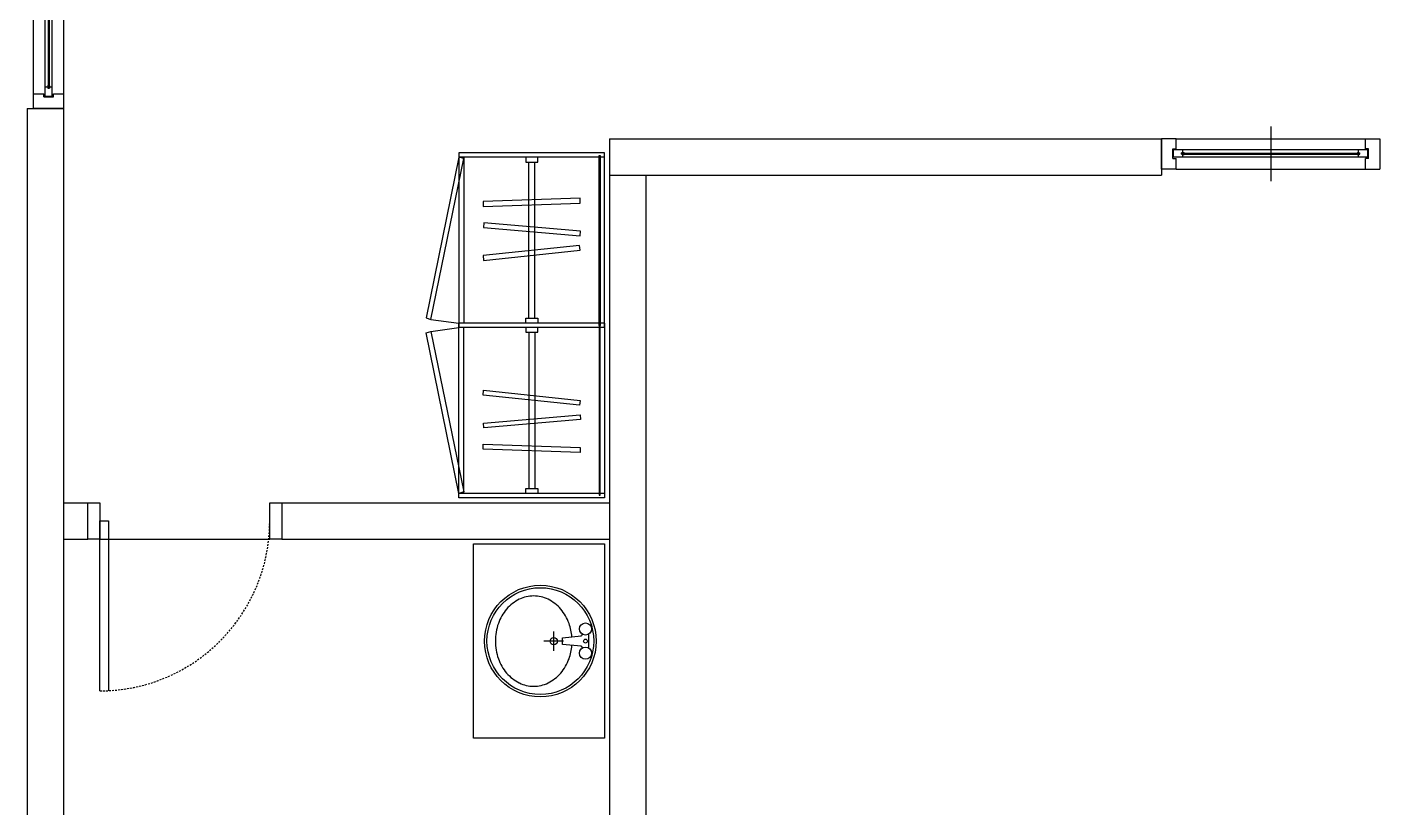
# Model space of a CAD drawing. Header units: millimetres. Extents: x -27104 to 125781, y -3376 to 46996.
# Drawn here: x 56033.9 to 56143, y 18888.8 to 18951.7 of the extents above; entities that cross this region are included whole.
import ezdxf

# ---------------------------------------------------------------- set-up
doc = ezdxf.new("R2010")
doc.units = ezdxf.units.MM
doc.header["$LTSCALE"] = 100
doc.header["$MEASUREMENT"] = 0
doc.linetypes.add('HID', pattern=[2.5, 1.5, -1])
doc.layers.get('0').update_dxf_attribs({"linetype": 'CONTINUOUS'})
for name, color, linetype in [('DOOR', 4, 'CONTINUOUS'), ('DOOR(OPEN ELE)', 5, 'CONTINUOUS'), ('ELE9', 9, 'CONTINUOUS'), ('TOI', 12, 'CONTINUOUS'), ('WIN', 4, 'CONTINUOUS')]:
    doc.layers.add(name, color=color, linetype=linetype)

# ---------------------------------------------------------------- blocks, each defined once
blk = doc.blocks.new('A$C48A05D18')
at = {"color": 8}
blk.add_wipeout([(50, 100), (175, 100), (175, 1000), (50, 1000)], dxfattribs=at).dxf.layer = 'WIN'
at = {"layer": 'WIN'}
for p, q in [((175, 1000), (50, 1000)), ((50, 940), (50, 1000)), ((94, 953), (134, 953)), ((94, 953), (94, 940)), ((99, 950), (129, 950)), ((99, 950), (99, 912)), ((129, 950), (129, 912)), ((134, 953), (134, 940)), ((175, 940), (175, 1000)), ((50, 160), (50, 940)), ((50, 940), (94, 940)), ((99, 912), (99, 188)), ((129, 912), (129, 188)), ((134, 940), (175, 940)), ((175, 160), (175, 940)), ((99, 188), (99, 150)), ((129, 188), (129, 150)), ((50, 160), (50, 100)), ((50, 160), (94, 160)), ((94, 147), (94, 160)), ((94, 147), (134, 147)), ((99, 150), (129, 150)), ((134, 147), (134, 160)), ((134, 160), (175, 160)), ((175, 160), (175, 100)), ((50, 100), (175, 100))]:
    blk.add_line(p, q, dxfattribs=at)
at = {"layer": 'WIN', "color": 8}
for p, q in [((99, 912), (109, 912)), ((109, 912), (111, 917.5)), ((111, 917.5), (117, 917.5)), ((112, 184.5), (112, 915.5)), ((112, 915.5), (116, 915.5)), ((116, 184.5), (116, 915.5)), ((119, 912), (117, 917.5)), ((119, 912), (129, 912)), ((225, 550), (0, 550)), ((99, 188), (109, 188)), ((109, 188), (111, 182.5)), ((111, 182.5), (117, 182.5)), ((112, 184.5), (116, 184.5)), ((119, 188), (117, 182.5)), ((119, 188), (129, 188))]:
    blk.add_line(p, q, dxfattribs=at)
for centre, start, end in [((114, 912), 180, 250.5288), ((114, 912), 289.4712, 0), ((114, 188), 109.4712, 180), ((114, 188), 0, 70.5288)]:
    blk.add_arc(centre, 6, start, end, dxfattribs=at)
blk = doc.blocks.new('A$C154D126E')
at = {"layer": 'TOI'}
for p, q in [((259.3, 430), (200.7, 430)), ((203.8, 402), (200.7, 402)), ((216, 321), (208.8, 397.5)), ((251.2, 397.5), (244, 321)), ((259.3, 402), (256.2, 402)), ((270, 285), (190, 285)), ((244, 321), (216, 321)), ((230, 325), (230, 245))]:
    blk.add_line(p, q, dxfattribs=at)
for centre, radius in [((230, 230), 230), ((230, 230), 220), ((180, 416), 25), ((230, 416), 8), ((280, 416), 25), ((230, 285), 15)]:
    blk.add_circle(centre, radius, dxfattribs=at)
for centre, radius, start, end in [((203.8, 397), 5, 5.3909, 90), ((256.2, 397), 5, 90, 174.6091), ((219.6, 171.6), 187.1, 109.3849, 130.3466), ((230, 142.1), 218.4, 94.6377, 109.3849), ((230, 142.1), 218.4, 70.6151, 85.3623), ((240.4, 171.6), 187.1, 49.6534, 70.6151), ((203.6, 190.5), 162.4, 130.3466, 154.0053), ((256.4, 190.5), 162.4, 25.9947, 49.6534), ((178.9, 202.5), 134.9, 154.0053, 180), ((281.1, 202.5), 134.9, 0, 25.9947), ((178.9, 202.5), 134.9, 180, 205.9947), ((281.1, 202.5), 134.9, 334.0053, 0), ((203.6, 214.5), 162.4, 205.9947, 229.6534), ((256.4, 214.5), 162.4, 310.3466, 334.0053), ((219.6, 233.4), 187.1, 229.6534, 250.6151), ((230, 262.9), 218.4, 250.6151, 270), ((230, 262.9), 218.4, 270, 289.3849), ((240.4, 233.4), 187.1, 289.3849, 310.3466)]:
    blk.add_arc(centre, radius, start, end, dxfattribs=at)
blk = doc.blocks.new('A$C5E8D039A')
at = {"layer": 'DOOR'}
for points in [[(-25, 750), (-25, 800), (125, 800), (125, 750)], [(-25, 0), (-25, 50), (125, 50), (125, 0)]]:
    blk.add_lwpolyline(points, close=True, dxfattribs=at)
blk.add_lwpolyline([(750, 50), (50, 50), (50, 85), (749.2, 85)], dxfattribs=at)
at = {"layer": 'DOOR(OPEN ELE)', "linetype": 'HID', "ltscale": 0.05}
blk.add_arc((50, 50), 700, 0, 90, dxfattribs=at)
blk = doc.blocks.new('ggtyu')
at = {"layer": 'ELE9', "color": 253}
for p, q in [((55879.26, 19105.03, 0), (55876.62, 19092.07, 0)), ((55877, 19091.95, 0), (55879.64, 19104.91, 0)), ((55891, 19105.38), (55879.26, 19105.38, 0)), ((55891, 19105.38, 0), (55879.26, 19105.38, 0)), ((55879.26, 19105.38, 0), (55879.26, 19091.3, 0)), ((55891, 19105.38, 0), (55879.26, 19105.38, 0)), ((55891, 19105.03, 0), (55879.26, 19105.03, 0)), ((55879.64, 19104.91, 0), (55879.26, 19105.03, 0)), ((55879.66, 19105.03, 0), (55879.66, 19091.65, 0)), ((55884.89, 19092.04, 0), (55884.89, 19104.64, 0)), ((55885.38, 19092.04, 0), (55885.38, 19104.64, 0)), ((55890.57, 19091.47, 0), (55890.57, 19105.17, 0)), ((55890.57, 19105.17, 0), (55890.65, 19105.17, 0)), ((55890.65, 19105.17, 0), (55890.65, 19091.47, 0)), ((55891, 19091.3, 0), (55891, 19105.38, 0)), ((55876.62, 19092.07, 0), (55877, 19091.95, 0)), ((55877, 19091.95, 0), (55879.26, 19091.65, 0)), ((55877, 19090.99, 0), (55879.26, 19091.3, 0)), ((55891, 19091.65, 0), (55879.26, 19091.65, 0)), ((55879.26, 19091.65, 0), (55879.26, 19091.3, 0)), ((55879.26, 19077.56, 0), (55879.26, 19091.65, 0)), ((55891, 19091.65, 0), (55879.26, 19091.65, 0)), ((55879.26, 19091.3, 0), (55879.26, 19091.65, 0)), ((55891, 19091.3, 0), (55879.26, 19091.3, 0)), ((55891, 19091.3, 0), (55879.26, 19091.3, 0)), ((55891, 19091.65, 0), (55879.66, 19091.65, 0)), ((55891, 19091.3, 0), (55879.66, 19091.3, 0)), ((55879.66, 19077.92, 0), (55879.66, 19091.3, 0)), ((55890.65, 19091.47, 0), (55890.57, 19091.47, 0)), ((55890.57, 19091.47, 0), (55890.57, 19077.78, 0)), ((55890.65, 19091.47, 0), (55890.57, 19091.47, 0)), ((55890.65, 19077.78, 0), (55890.65, 19091.47, 0)), ((55891, 19091.3, 0), (55891, 19091.65, 0)), ((55891, 19091.65, 0), (55891, 19077.56, 0)), ((55891, 19091.65, 0), (55891, 19091.3, 0)), ((55876.62, 19090.87, 0), (55877, 19090.99, 0)), ((55879.26, 19077.92, 0), (55876.62, 19090.87, 0)), ((55877, 19090.99, 0), (55879.64, 19078.04, 0)), ((55884.89, 19090.91, 0), (55884.89, 19078.31, 0)), ((55885.38, 19090.91, 0), (55885.38, 19078.31, 0)), ((55879.64, 19078.04, 0), (55879.26, 19077.92, 0)), ((55891, 19077.92, 0), (55879.26, 19077.92, 0)), ((55891, 19077.56), (55879.26, 19077.56, 0)), ((55891, 19077.56, 0), (55879.26, 19077.56, 0)), ((55891, 19077.56, 0), (55879.26, 19077.56, 0)), ((55890.57, 19077.78, 0), (55890.65, 19077.78, 0))]:
    blk.add_line(p, q, dxfattribs=at)
at = {"layer": 'ELE9', "color": 253, "ltscale": 0.1}
for points in [[(55844.44, 19108.96), (55844.44, 19019.95)], [(55847.37, 19108.96), (55847.37, 19019.95)], [(55891.39, 19106.52), (55935.9, 19106.52)], [(55891.39, 19106.52), (55891.39, 19019.95)], [(55891.39, 19103.58), (55935.9, 19103.58)], [(55894.33, 19103.58), (55894.33, 19019.95)], [(55847.37, 19077.17), (55849.33, 19077.17)], [(55864.98, 19077.17), (55891.39, 19077.17)], [(55847.37, 19074.24), (55849.33, 19074.24)], [(55850.31, 19074.24), (55864, 19074.24)], [(55864.98, 19074.24), (55891.39, 19074.24)]]:
    blk.add_lwpolyline(points, dxfattribs=at)
at = {"layer": 'ELE9', "color": 253, "elevation": 0}
for points in [[(55885.62, 19105.03), (55884.64, 19105.03), (55884.64, 19104.64), (55885.62, 19104.64)], [(55889.03, 19101.72), (55881.21, 19101.45), (55881.22, 19101.05), (55889.04, 19101.33)], [(55889.06, 19099.07), (55881.27, 19099.75), (55881.24, 19099.36), (55889.03, 19098.68)], [(55888.98, 19097.91), (55881.2, 19097.1), (55881.24, 19096.71), (55889.02, 19097.52)], [(55885.62, 19091.65), (55884.64, 19091.65), (55884.64, 19092.04), (55885.62, 19092.04)], [(55885.62, 19091.3), (55884.64, 19091.3), (55884.64, 19090.91), (55885.62, 19090.91)], [(55888.98, 19085.03), (55881.2, 19085.85), (55881.24, 19086.24), (55889.02, 19085.42)], [(55889.06, 19083.88), (55881.27, 19083.2), (55881.24, 19083.59), (55889.03, 19084.27)], [(55889.03, 19081.23), (55881.21, 19081.5), (55881.22, 19081.89), (55889.04, 19081.62)], [(55885.62, 19077.92), (55884.64, 19077.92), (55884.64, 19078.31), (55885.62, 19078.31)]]:
    blk.add_lwpolyline(points, close=True, dxfattribs=at)
at = {"layer": 'ELE9', "color": 253}
blk.add_lwpolyline([(55880.44, 19058.19), (55880.44, 19073.85), (55891, 19073.85), (55891, 19058.19)], close=True, dxfattribs=at)
at = {"layer": 'ELE9', "color": 253, "xscale": 0.01956378461538462, "yscale": 0.01956378461538462, "zscale": 0.01956378461538462, "rotation": 270}
blk.add_blockref('A$C5E8D039A', (55849.33, 19076.68), dxfattribs=at)
at = {"layer": 'ELE9', "color": 253, "ltscale": 0.1, "xscale": 0.01956378461538462, "yscale": 0.01956378461538462, "zscale": 0.01956378461538462, "rotation": 270}
blk.add_blockref('A$C154D126E', (55881.32, 19070.52), dxfattribs=at)
at = {"layer": 'ELE9', "color": 253, "ltscale": 1000, "xscale": -0.01956378461538462, "yscale": 0.01956378461538462, "zscale": 0.01956378461538462}
for p, rotation in [((55843.95, 19128.53), 180), ((55933.94, 19103.09), 270)]:
    blk.add_blockref('A$C48A05D18', p, dxfattribs=dict(at, rotation=rotation))
at = {"layer": 'ELE9', "color": 253, "ltscale": 0.1}
for points in [[(55844.44, 19108.96), (55847.37, 19108.96)], [(55935.9, 19106.52), (55935.9, 19103.58)]]:
    blk.add_lwpolyline(points, dxfattribs=at)

msp = doc.modelspace()

# ---------------------------------------------------------------- block references
msp.add_blockref('ggtyu', (189.46, -163.8))

doc.saveas('drawing.dxf')
